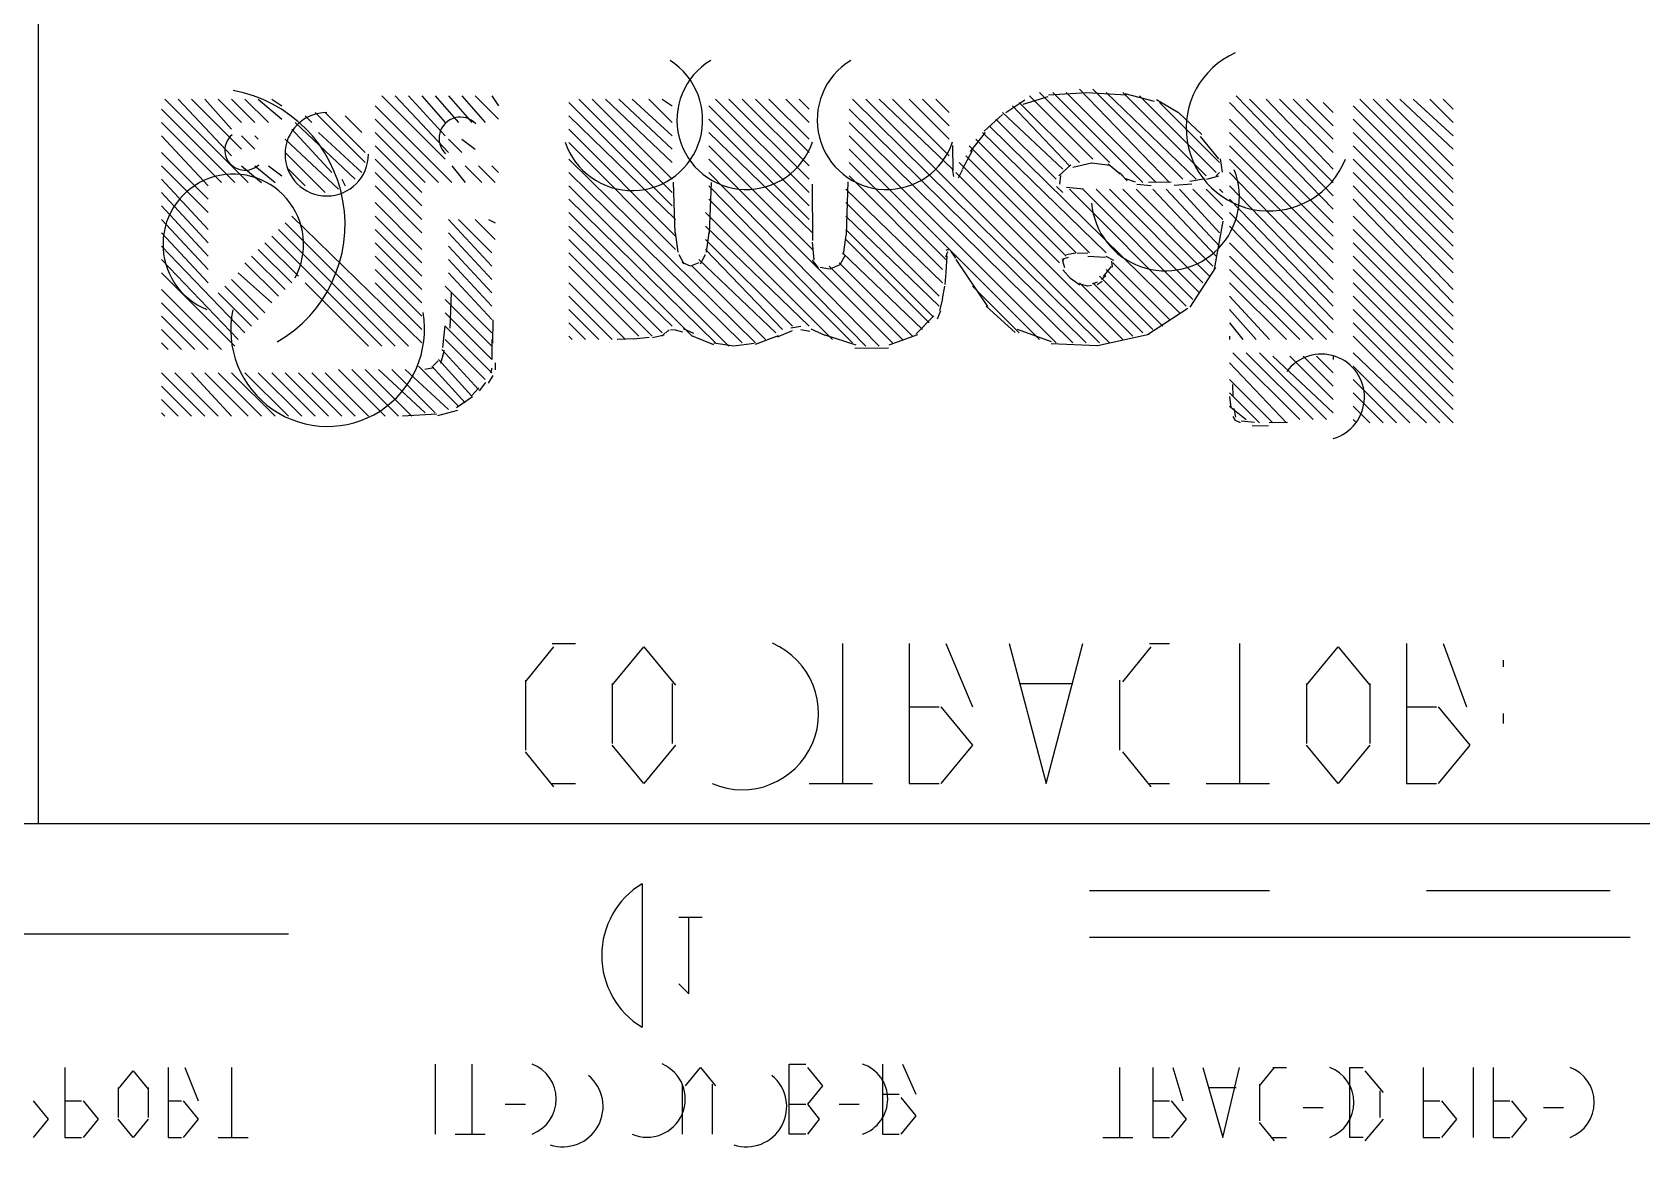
# Model space of a CAD drawing. Header units: millimetres. Extents: x 6 to 1147, y -20 to 811.
# Drawn here: x 762.1 to 819.9, y 736.5 to 776.6 of the extents above; entities that cross this region are included whole.
import ezdxf

# ---------------------------------------------------------------- set-up
doc = ezdxf.new("R2010")
doc.units = ezdxf.units.MM
for name, color, linetype in [('ARCS', 4, 'Continuous'), ('CURVES', 6, 'Continuous'), ('LINES', 7, 'Continuous')]:
    doc.layers.add(name, color=color, linetype=linetype)

msp = doc.modelspace()

# ---------------------------------------------------------------- linework, layer by layer
at = {"layer": 'ARCS'}
for centre, radius, start, end in [((783.64, 773.41), 2.536, 198.20848, 57.38076), ((787.75, 773.41), 2.498, 120.96376, 341.56505), ((792.79, 773.41), 2.498, 120.96376, 341.56505), ((806.53, 773.11), 2.971, 114.1142, 338.07041), ((768.43, 769.66), 4.887, 300.11373, 79.79603), ((772.66, 772.18), 1.5, 90, 0), ((772.66, 772.18), 1.5, 90, 0), ((772.66, 772.18), 1.5, 90, 0), ((777.46, 772.75), 0.764, 43.36342, 226.54816), ((769.72, 772.33), 0.723, 130.10091, 313.2643), ((769.3, 768.94), 2.527, 331.69924, 247.9321), ((802.81, 770.65), 2.662, 184.99374, 21.37062), ((772.69, 765.88), 3.484, 168.21182, 10.0369), ((808.42, 763.45), 1.547, 285.9454, 143.56914), ((787.6, 752.08), 2.742, 246.80141, 66.80141), ((785.56, 743.38), 3.015, 121.1593, 238.8407), ((779.56, 738.22), 1.348, 290.85446, 69.14554), ((781.15, 737.95), 1.446, 251.56505, 50.71059), ((784.18, 738.22), 1.371, 246.80141, 66.80141), ((787.75, 737.95), 1.446, 251.56505, 50.71059), ((791.5, 738.22), 1.328, 288.43495, 71.56505), ((808.24, 738.1), 1.348, 290.85446, 69.14554), ((816.88, 738.1), 1.348, 290.85446, 69.14554)]:
    msp.add_arc(centre, radius, start, end, dxfattribs=at)
at = {"layer": 'CURVES'}
for p, q in [((798.611, 774.31), (799.993, 774.4)), ((799.993, 774.4), (801.408, 774.314)), ((801.357, 774.369), (802.41, 774.089)), ((797.074, 773.679), (797.758, 774.132)), ((797.694, 773.975), (798.597, 774.258)), ((802.492, 774.145), (803.282, 773.677)), ((796.291, 773.008), (796.95, 773.611)), ((803.296, 773.663), (804.127, 772.892)), ((795.799, 772.284), (796.346, 772.963)), ((804.063, 772.815), (804.716, 772.015)), ((795.18, 771.599), (795.164, 772.5)), ((795.523, 771.647), (795.88, 772.314)), ((804.78, 772.014), (804.853, 771.531)), ((795.21, 771.384), (795.16, 771.673)), ((795.508, 771.611), (795.358, 771.316)), ((798.986, 771.405), (799.406, 771.798)), ((799.016, 771.107), (799.05, 771.418)), ((799.486, 771.711), (800.154, 771.877)), ((800.161, 771.877), (800.816, 771.789)), ((800.749, 771.839), (801.181, 771.481)), ((801.44, 771.227), (801.229, 771.436)), ((804.751, 771.524), (804.637, 771.409)), ((785.185, 769.341), (785.123, 771.178)), ((786.476, 771.166), (786.414, 769.329)), ((790.131, 769.074), (790.12, 771.1)), ((791.394, 771.184), (791.33, 769.286)), ((799.121, 770.806), (798.891, 771.019)), ((799.866, 770.92), (799.251, 770.985)), ((801.732, 771.179), (801.39, 771.301)), ((802.304, 771.04), (801.784, 771.088)), ((803.02, 771.182), (802.202, 771.16)), ((803.767, 771.108), (803.131, 771.052)), ((804.242, 771.299), (803.687, 771.201)), ((804.717, 771.396), (804.294, 771.277)), ((804.88, 769.78), (804.56, 768.044)), ((785.293, 768.655), (785.204, 769.365)), ((786.396, 769.364), (786.307, 768.655)), ((791.317, 769.266), (791.225, 768.576)), ((785.514, 768.233), (785.334, 768.563)), ((786.266, 768.563), (786.086, 768.232)), ((790.19, 768.384), (790.12, 769.024)), ((791.303, 768.553), (791.102, 768.21)), ((794.921, 768.487), (794.987, 768.688)), ((794.93, 768.733), (794.977, 768.76)), ((794.935, 767.945), (794.965, 768.525)), ((794.977, 768.76), (795.026, 768.738)), ((795.095, 768.684), (795.261, 768.447)), ((799.259, 768.581), (799.579, 768.631)), ((799.643, 768.624), (800.02, 768.64)), ((800.02, 768.52), (800.662, 768.485)), ((800.665, 768.518), (800.945, 768.367)), ((785.74, 768.16), (785.444, 768.283)), ((786.036, 768.282), (785.74, 768.16)), ((790.336, 768.093), (790.129, 768.374)), ((790.736, 768.045), (790.398, 768.108)), ((791.102, 768.21), (790.753, 768.047)), ((796.433, 766.706), (795.285, 768.396)), ((799.105, 768.414), (799.326, 768.482)), ((799.12, 768.34), (799.158, 768.396)), ((799.198, 768.096), (799.12, 768.34)), ((799.404, 767.719), (799.128, 768.03)), ((800.864, 768.139), (800.58, 767.78)), ((800.879, 768.334), (800.893, 768.125)), ((804.615, 768.104), (803.691, 766.686)), ((794.868, 767.438), (794.788, 766.977)), ((794.917, 767.926), (794.88, 767.492)), ((799.739, 767.472), (799.404, 767.719)), ((800.02, 767.44), (799.747, 767.514)), ((800.157, 767.463), (800.02, 767.44)), ((800.363, 767.583), (800.19, 767.509)), ((800.536, 767.602), (800.354, 767.49)), ((800.671, 767.809), (800.515, 767.677)), ((777.139, 767.207), (777.08, 765.923)), ((794.802, 766.983), (794.695, 766.566)), ((778.637, 766.232), (778.624, 765.392)), ((794.488, 766.376), (793.854, 765.728)), ((794.732, 766.554), (794.608, 766.256)), ((797.413, 765.769), (796.363, 766.717)), ((803.62, 766.635), (802.172, 765.693)), ((776.908, 766.013), (776.816, 765.235)), ((784.796, 765.679), (784.37, 765.586)), ((784.831, 765.763), (784.706, 765.646)), ((784.849, 765.757), (784.97, 765.873)), ((785.024, 765.864), (785.202, 765.875)), ((785.187, 765.868), (785.452, 765.795)), ((785.478, 765.914), (785.845, 765.744)), ((786.581, 765.332), (785.81, 765.643)), ((788.886, 765.652), (788.063, 765.345)), ((788.868, 765.62), (789.403, 765.845)), ((789.348, 765.937), (789.699, 766)), ((789.699, 765.88), (790.027, 765.819)), ((790.069, 765.9), (790.563, 765.676)), ((791.696, 765.319), (790.583, 765.681)), ((793.898, 765.688), (792.864, 765.323)), ((798.712, 765.435), (797.498, 765.882)), ((802.228, 765.696), (800.365, 765.29)), ((776.88, 765.129), (776.748, 764.653)), ((783.739, 765.541), (783.1, 765.52)), ((784.25, 765.596), (783.701, 765.532)), ((787.292, 765.28), (786.574, 765.384)), ((788.021, 765.378), (787.291, 765.28)), ((792.862, 765.213), (791.643, 765.203)), ((800.361, 765.293), (798.708, 765.368)), ((776.505, 764.508), (776.188, 764.441)), ((776.66, 764.752), (776.487, 764.58)), ((778.6, 764.487), (778.553, 764.306)), ((778.717, 764.68), (778.712, 764.436)), ((778.367, 763.979), (778.145, 763.681)), ((778.628, 764.223), (778.468, 763.952)), ((805.254, 763.475), (805.24, 763.9)), ((777.9, 763.46), (777.326, 763.06)), ((778.127, 763.778), (777.867, 763.492)), ((805.174, 763.075), (805.131, 763.468)), ((776.622, 762.835), (775.385, 762.76)), ((777.356, 762.973), (776.644, 762.775)), ((805.328, 762.608), (805.248, 762.751)), ((805.349, 762.73), (805.287, 763.046)), ((805.507, 762.522), (805.328, 762.608)), ((806.017, 762.539), (805.54, 762.58)), ((806.524, 762.4), (805.934, 762.417)), ((807.197, 762.537), (806.537, 762.52)), ((779.8, 753.22), (780.82, 754.48)), ((782.92, 753.1), (784.06, 754.48)), ((784.06, 754.48), (785.2, 753.1)), ((793.6, 754.6), (793.6, 749.56)), ((797.2, 754.6), (798.52, 749.56)), ((798.52, 749.56), (799.84, 754.6)), ((801.28, 753.22), (802.3, 754.48)), ((807.88, 753.1), (809.02, 754.48)), ((809.02, 754.48), (810.16, 753.1)), ((811.48, 754.6), (811.48, 749.56)), ((794.74, 752.32), (795.88, 750.94)), ((812.62, 752.32), (813.76, 750.94)), ((780.82, 749.44), (779.8, 750.7)), ((784.06, 749.56), (782.92, 750.94)), ((785.2, 750.94), (784.06, 749.56)), ((795.88, 750.94), (794.74, 749.56)), ((802.3, 749.44), (801.28, 750.7)), ((809.02, 749.56), (807.88, 750.94)), ((810.16, 750.94), (809.02, 749.56)), ((813.76, 750.94), (812.62, 749.56)), ((793.6, 749.56), (794.68, 749.56)), ((811.48, 749.56), (812.56, 749.56)), ((785.68, 742), (785.68, 744.76)), ((785.32, 742.36), (785.68, 742)), ((763.24, 739.36), (763.24, 736.84)), ((765.16, 738.58), (765.7, 739.24)), ((765.7, 739.24), (766.24, 738.58)), ((766.96, 739.36), (766.96, 736.84)), ((785.56, 738.7), (786.1, 739.36)), ((786.1, 739.36), (786.64, 738.7)), ((789.28, 736.96), (789.28, 739.48)), ((789.94, 739.36), (790.48, 738.7)), ((792.64, 739.48), (792.64, 736.96)), ((802.36, 739.36), (802.36, 736.84)), ((804.16, 739.36), (804.88, 736.84)), ((804.88, 736.84), (805.48, 739.36)), ((806.2, 738.7), (806.74, 739.36)), ((809.44, 736.84), (809.44, 739.36)), ((809.98, 739.24), (810.64, 738.46)), ((812.08, 739.36), (812.08, 736.84)), ((814.6, 739.36), (814.6, 736.84)), ((790.48, 738.7), (789.94, 738.04)), ((762.1, 738.16), (762.64, 737.5)), ((763.9, 738.16), (764.44, 737.5)), ((767.5, 738.16), (768.04, 737.5)), ((789.94, 738.04), (790.36, 737.5)), ((793.3, 738.28), (793.84, 737.62)), ((803.02, 738.16), (803.56, 737.5)), ((812.74, 738.16), (813.28, 737.5)), ((815.26, 738.16), (815.8, 737.5)), ((762.64, 737.5), (762.1, 736.84)), ((764.44, 737.5), (763.9, 736.84)), ((765.7, 736.84), (765.16, 737.5)), ((766.24, 737.5), (765.7, 736.84)), ((768.04, 737.5), (767.5, 736.84)), ((790.36, 737.5), (789.94, 736.96)), ((793.84, 737.62), (793.3, 736.96)), ((803.56, 737.5), (803.02, 736.84)), ((806.74, 736.72), (806.2, 737.38)), ((810.64, 737.5), (809.98, 736.72)), ((813.28, 737.5), (812.74, 736.84)), ((815.8, 737.5), (815.26, 736.84)), ((763.24, 736.84), (763.84, 736.84)), ((766.96, 736.84), (767.44, 736.84)), ((789.88, 736.96), (789.28, 736.96)), ((792.64, 736.96), (793.24, 736.96)), ((802.36, 736.84), (802.96, 736.84)), ((809.92, 736.84), (809.44, 736.84)), ((812.08, 736.84), (812.68, 736.84)), ((814.6, 736.84), (815.2, 736.84))]:
    msp.add_line(p, q, dxfattribs=at)
at = {"layer": 'LINES'}
for p, q in [((762.28, 802.48), (762.28, 748.12)), ((798.28, 774.4), (800.8, 771.88)), ((798.76, 774.4), (802, 771.16)), ((799.24, 774.4), (802.48, 771.16)), ((799.72, 774.52), (802.96, 771.16)), ((800.2, 774.52), (803.44, 771.28)), ((800.68, 774.4), (803.92, 771.28)), ((801.28, 774.4), (804.28, 771.4)), ((766.72, 773.8), (769.36, 771.16)), ((766.84, 774.16), (769.84, 771.16)), ((767.32, 774.16), (769.24, 772.12)), ((767.8, 774.16), (769.6, 772.36)), ((768.28, 774.16), (769.24, 773.08)), ((768.76, 774.16), (769.6, 773.32)), ((769.24, 774.16), (770.08, 773.32)), ((769.72, 774.16), (770.56, 773.32)), ((770.2, 774.16), (771.04, 773.44)), ((770.68, 774.16), (771.04, 773.92)), ((774.4, 773.92), (777.16, 771.16)), ((774.64, 774.28), (776.92, 772)), ((775.12, 774.28), (777.04, 772.24)), ((775.6, 774.28), (776.92, 772.84)), ((776.08, 774.28), (776.92, 773.32)), ((776.56, 774.28), (777.4, 773.32)), ((777.04, 774.28), (777.88, 773.32)), ((777.52, 774.28), (778.36, 773.32)), ((778, 774.28), (778.84, 773.44)), ((778.6, 774.28), (778.84, 773.92)), ((781.36, 774.04), (785.08, 770.32)), ((781.72, 774.16), (785.08, 770.8)), ((782.2, 774.16), (785.08, 771.28)), ((782.68, 774.16), (785.08, 771.88)), ((783.16, 774.16), (785.08, 772.36)), ((783.64, 774.16), (785.08, 772.84)), ((784.24, 774.16), (785.08, 773.32)), ((784.72, 774.16), (785.08, 773.92)), ((786.4, 773.92), (790, 770.32)), ((786.64, 774.16), (790, 770.8)), ((787.12, 774.16), (790, 771.28)), ((787.6, 774.16), (790, 771.76)), ((788.08, 774.16), (790, 772.24)), ((788.56, 774.16), (790, 772.72)), ((789.16, 774.16), (790, 773.32)), ((789.64, 774.16), (790, 773.8)), ((791.44, 773.8), (799.96, 765.4)), ((791.56, 774.16), (800.44, 765.4)), ((792.04, 774.16), (800.8, 765.4)), ((792.52, 774.16), (795.16, 771.64)), ((793, 774.16), (795.04, 772.12)), ((793.6, 774.16), (795.04, 772.72)), ((794.08, 774.16), (795.04, 773.2)), ((794.56, 774.16), (795.04, 773.68)), ((795.04, 774.16), (795.04, 774.16)), ((797.32, 773.92), (799.36, 771.76)), ((797.56, 774.04), (799.72, 771.88)), ((797.92, 774.28), (800.2, 772)), ((801.88, 774.28), (804.64, 771.52)), ((802.6, 774.04), (804.76, 771.88)), ((805.12, 774.04), (808.84, 770.2)), ((805.36, 774.28), (808.84, 770.68)), ((805.84, 774.16), (808.84, 771.16)), ((806.44, 774.16), (808.84, 771.64)), ((806.92, 774.16), (808.84, 772.24)), ((807.4, 774.16), (808.84, 772.72)), ((807.88, 774.16), (808.84, 773.2)), ((808.48, 774.04), (808.84, 773.68)), ((809.56, 773.92), (813.16, 770.32)), ((809.8, 774.16), (813.16, 770.8)), ((810.28, 774.16), (813.16, 771.28)), ((810.76, 774.16), (813.16, 771.76)), ((811.24, 774.16), (813.16, 772.36)), ((811.72, 774.16), (813.16, 772.84)), ((812.32, 774.16), (813.16, 773.32)), ((812.8, 774.16), (813.16, 773.8)), ((766.72, 773.32), (768.88, 771.16)), ((771.52, 773.32), (773.68, 771.28)), ((771.88, 773.56), (772.12, 773.32)), ((772.24, 773.68), (774.04, 771.88)), ((772.6, 773.68), (774.04, 772.24)), ((773.32, 773.56), (773.92, 772.96)), ((774.4, 773.44), (776.68, 771.16)), ((781.36, 773.56), (785.2, 769.84)), ((786.4, 773.44), (790, 769.84)), ((791.44, 773.32), (799.48, 765.4)), ((796.48, 773.2), (803.32, 766.48)), ((796.72, 773.44), (798.88, 771.28)), ((796.96, 773.68), (799.12, 771.64)), ((805.12, 773.44), (808.84, 769.72)), ((809.56, 773.44), (813.16, 769.84)), ((766.72, 772.84), (768.4, 771.04)), ((769.6, 772.84), (770.08, 772.36)), ((770.08, 772.84), (770.2, 772.72)), ((771.16, 772.72), (773.08, 770.92)), ((771.4, 773.08), (772.84, 771.52)), ((772.36, 772.96), (773.92, 771.52)), ((774.4, 772.96), (776.2, 771.16)), ((777.04, 772.72), (777.52, 772.24)), ((777.52, 772.72), (778, 772.36)), ((781.36, 773.08), (785.2, 769.24)), ((781.36, 772.6), (785.2, 768.76)), ((786.4, 772.96), (790.12, 769.36)), ((791.44, 772.84), (798.88, 765.4)), ((796, 772.72), (800.08, 768.64)), ((796.24, 772.96), (800.68, 768.64)), ((805.12, 772.96), (808.84, 769.24)), ((809.56, 772.96), (813.16, 769.36)), ((766.72, 772.24), (768.4, 770.56)), ((771.16, 772.24), (772.6, 770.8)), ((774.4, 772.48), (776.08, 770.8)), ((774.4, 772), (776.08, 770.32)), ((781.36, 772), (788.08, 765.4)), ((786.4, 772.48), (790.12, 768.76)), ((786.4, 772), (793, 765.4)), ((791.44, 772.36), (798.28, 765.52)), ((795.64, 772.12), (799.24, 768.52)), ((795.76, 772.48), (799.6, 768.64)), ((805.12, 772.48), (808.84, 768.76)), ((805.12, 772), (808.84, 768.28)), ((809.56, 772.48), (813.16, 768.88)), ((809.56, 772), (813.16, 768.4)), ((766.72, 771.76), (768.4, 770.08)), ((769.6, 771.76), (770.32, 771.16)), ((770.08, 771.76), (770.8, 771.16)), ((770.56, 771.76), (771.04, 771.4)), ((771.28, 771.64), (771.88, 771.04)), ((774.4, 771.52), (776.08, 769.84)), ((777.16, 771.76), (777.64, 771.16)), ((777.64, 771.76), (778.24, 771.16)), ((778.12, 771.76), (778.72, 771.16)), ((778.6, 771.76), (778.84, 771.52)), ((781.36, 771.52), (787.6, 765.4)), ((786.4, 771.52), (792.52, 765.28)), ((791.44, 771.88), (794.92, 768.4)), ((795.28, 771.52), (801.28, 765.52)), ((795.4, 771.88), (799, 768.28)), ((801.16, 771.52), (801.28, 771.4)), ((805.12, 771.52), (808.84, 767.68)), ((809.56, 771.52), (813.16, 767.92)), ((766.72, 771.28), (768.4, 769.48)), ((773.2, 771.28), (773.32, 771.04)), ((774.4, 771.04), (776.08, 769.36)), ((781.36, 771.04), (787.12, 765.28)), ((786.4, 771.04), (792.04, 765.28)), ((791.32, 770.92), (794.8, 767.56)), ((791.44, 771.4), (794.8, 768.04)), ((795.16, 771.4), (795.16, 771.4)), ((799.36, 770.92), (803.56, 766.72)), ((799.84, 770.92), (803.8, 766.96)), ((800.32, 770.92), (804.04, 767.2)), ((800.8, 770.92), (804.16, 767.56)), ((801.28, 770.92), (804.4, 767.8)), ((801.76, 770.92), (804.52, 768.16)), ((802.36, 770.92), (804.64, 768.52)), ((802.84, 770.92), (804.76, 768.88)), ((803.32, 770.92), (804.76, 769.36)), ((803.8, 770.92), (804.88, 769.84)), ((804.28, 770.92), (804.88, 770.32)), ((804.76, 770.92), (804.88, 770.8)), ((805.12, 771.04), (808.84, 767.2)), ((809.56, 771.04), (813.16, 767.32)), ((766.72, 770.8), (768.4, 769)), ((766.72, 770.32), (768.4, 768.52)), ((774.4, 770.44), (776.08, 768.76)), ((781.36, 770.56), (786.64, 765.4)), ((786.4, 770.56), (791.56, 765.4)), ((791.32, 770.44), (794.68, 767.08)), ((805.12, 770.56), (808.84, 766.72)), ((809.56, 770.56), (813.16, 766.84)), ((766.72, 769.84), (768.4, 768.04)), ((771.16, 769.72), (775.6, 765.28)), ((771.4, 769.96), (776.08, 765.4)), ((774.4, 769.96), (776.08, 768.28)), ((777.04, 769.84), (778.6, 768.16)), ((777.4, 769.84), (778.6, 768.64)), ((778, 769.84), (778.72, 769.12)), ((778.48, 769.84), (778.72, 769.72)), ((781.36, 770.08), (785.8, 765.64)), ((786.28, 770.08), (790.84, 765.52)), ((791.32, 769.96), (794.68, 766.72)), ((805.12, 770.08), (808.84, 766.24)), ((809.56, 769.96), (813.16, 766.36)), ((766.72, 769.36), (768.4, 767.56)), ((770.68, 769.24), (774.64, 765.28)), ((770.92, 769.48), (775.12, 765.28)), ((774.4, 769.48), (776.08, 767.8)), ((777.04, 769.36), (778.6, 767.68)), ((781.36, 769.6), (785.08, 766)), ((781.36, 769.12), (784.72, 765.76)), ((786.28, 769.6), (790, 766)), ((786.28, 769.12), (789.4, 766)), ((791.32, 769.48), (794.44, 766.36)), ((791.32, 769.12), (794.32, 766.12)), ((805.12, 769.6), (808.84, 765.76)), ((809.56, 769.48), (813.16, 765.88)), ((766.72, 768.88), (769.72, 765.76)), ((769.96, 768.52), (771.16, 767.32)), ((770.2, 768.76), (771.4, 767.56)), ((770.44, 769), (771.64, 767.8)), ((774.4, 769), (776.08, 767.32)), ((774.4, 768.52), (776.08, 766.84)), ((777.04, 768.88), (778.6, 767.2)), ((781.36, 768.64), (784.36, 765.64)), ((786.28, 768.76), (789.04, 765.88)), ((791.2, 768.64), (794.08, 765.88)), ((805.12, 769), (808.6, 765.52)), ((805.12, 768.52), (808.12, 765.52)), ((809.56, 769), (813.16, 765.4)), ((809.56, 768.52), (813.16, 764.92)), ((766.72, 768.4), (769.48, 765.52)), ((769.72, 768.28), (770.92, 767.08)), ((774.4, 768.04), (776.08, 766.36)), ((777.04, 768.4), (778.6, 766.72)), ((781.36, 768.16), (783.88, 765.64)), ((785.8, 768.16), (788.44, 765.52)), ((786.04, 768.4), (788.8, 765.76)), ((790.72, 768.16), (793.36, 765.52)), ((791.08, 768.28), (793.72, 765.64)), ((800.68, 768.04), (802.72, 766)), ((800.92, 768.28), (802.96, 766.24)), ((805.12, 768.04), (807.64, 765.52)), ((809.56, 768.04), (813.16, 764.44)), ((766.72, 767.92), (769.36, 765.28)), ((769, 767.44), (770.2, 766.24)), ((769.24, 767.68), (770.44, 766.48)), ((769.48, 767.92), (770.68, 766.84)), ((771.88, 767.56), (774.16, 765.28)), ((774.4, 767.56), (776.08, 765.88)), ((776.92, 767.44), (778.6, 765.76)), ((777.04, 767.92), (778.6, 766.24)), ((781.36, 767.56), (783.4, 765.52)), ((795.88, 767.44), (797.56, 765.76)), ((799.72, 767.56), (801.64, 765.64)), ((800.2, 767.56), (802, 765.76)), ((800.44, 767.8), (802.36, 765.88)), ((805.12, 767.56), (807.16, 765.52)), ((809.56, 767.56), (813.16, 763.96)), ((766.72, 767.32), (768.88, 765.16)), ((766.72, 766.84), (768.4, 765.16)), ((768.76, 767.2), (769.96, 766)), ((776.92, 766.96), (778.6, 765.28)), ((781.36, 767.08), (782.92, 765.52)), ((805.12, 767.08), (806.56, 765.52)), ((809.56, 767.08), (813.16, 763.48)), ((766.72, 766.36), (767.92, 765.16)), ((776.92, 766.48), (778.6, 764.8)), ((781.36, 766.6), (782.44, 765.52)), ((805.12, 766.6), (806.08, 765.52)), ((809.56, 766.6), (813.16, 763)), ((766.72, 765.88), (767.44, 765.16)), ((776.92, 766), (778.6, 764.32)), ((781.36, 766.12), (781.96, 765.52)), ((781.36, 765.64), (781.48, 765.52)), ((805.12, 766.12), (805.6, 765.52)), ((805.12, 765.64), (805.12, 765.52)), ((809.56, 766.12), (813.16, 762.52)), ((809.56, 765.64), (812.68, 762.52)), ((766.72, 765.4), (766.96, 765.16)), ((776.8, 765.16), (778.12, 763.72)), ((776.92, 765.52), (778.36, 764.08)), ((778.6, 765.52), (778.6, 764.8)), ((775.96, 764.56), (777.4, 763.12)), ((776.44, 764.56), (777.64, 763.24)), ((776.68, 764.8), (777.88, 763.48)), ((805.12, 764.68), (807.16, 762.52)), ((805.24, 765.04), (807.64, 762.64)), ((805.72, 765.04), (808.12, 762.64)), ((806.2, 765.04), (808.6, 762.64)), ((806.68, 764.92), (808.84, 762.88)), ((807.28, 764.92), (808.84, 763.36)), ((807.76, 764.92), (808.84, 763.84)), ((808.24, 764.92), (808.84, 764.32)), ((808.84, 764.92), (808.84, 764.8)), ((809.56, 765.04), (812.2, 762.52)), ((809.56, 764.56), (811.6, 762.52)), ((766.72, 764.32), (768.28, 762.76)), ((767.2, 764.32), (768.76, 762.76)), ((767.8, 764.32), (769.24, 762.76)), ((768.28, 764.32), (769.84, 762.76)), ((768.76, 764.32), (770.32, 762.76)), ((769.24, 764.32), (770.8, 762.76)), ((769.72, 764.32), (771.28, 762.76)), ((770.2, 764.32), (771.76, 762.76)), ((770.68, 764.32), (772.24, 762.76)), ((771.16, 764.32), (772.72, 762.76)), ((771.64, 764.32), (773.2, 762.76)), ((772.12, 764.32), (773.68, 762.76)), ((772.6, 764.32), (774.16, 762.76)), ((773.08, 764.44), (774.76, 762.76)), ((773.56, 764.44), (775.24, 762.76)), ((774.04, 764.44), (775.72, 762.76)), ((774.52, 764.44), (776.2, 762.88)), ((775, 764.44), (776.56, 762.88)), ((775.48, 764.44), (777.04, 763)), ((805.12, 764.08), (806.68, 762.52)), ((809.56, 764.08), (811.12, 762.52)), ((766.72, 763.84), (767.8, 762.76)), ((766.72, 763.36), (767.32, 762.76)), ((805.12, 763.6), (806.2, 762.52)), ((809.56, 763.6), (810.64, 762.52)), ((766.72, 762.88), (766.84, 762.76)), ((805.12, 763.12), (805.72, 762.64)), ((809.56, 763.12), (810.16, 762.52)), ((809.56, 762.64), (809.68, 762.52)), ((780.76, 754.6), (781.6, 754.6)), ((791.2, 754.6), (791.2, 749.56)), ((794.92, 754.6), (795.88, 752.32)), ((802.24, 754.6), (802.96, 754.6)), ((805.48, 754.6), (805.48, 749.56)), ((812.8, 754.6), (813.64, 752.32)), ((814.96, 754), (814.96, 753.76)), ((779.8, 753.28), (779.8, 750.76)), ((782.92, 753.16), (782.92, 751)), ((785.08, 753.16), (785.08, 751)), ((797.56, 753.16), (799.48, 753.16)), ((801.16, 753.28), (801.16, 750.76)), ((807.88, 753.16), (807.88, 751)), ((810.16, 753.16), (810.16, 751)), ((793.6, 752.32), (794.68, 752.32)), ((811.48, 752.32), (812.56, 752.32)), ((814.96, 752.08), (814.96, 751.72)), ((780.76, 749.56), (781.6, 749.56)), ((790, 749.56), (792.28, 749.56)), ((802.24, 749.56), (802.96, 749.56)), ((804.28, 749.56), (806.56, 749.56)), ((52.24, 748.12), (1137.16, 748.12)), ((784, 745.96), (784, 740.8)), ((800.08, 745.72), (806.56, 745.72)), ((812.2, 745.72), (818.8, 745.72)), ((785.32, 744.76), (786.16, 744.76)), ((751.6, 744.16), (771.28, 744.16)), ((800.08, 744.04), (819.52, 744.04)), ((767.56, 739.36), (768.04, 738.16)), ((769.24, 739.36), (769.24, 736.84)), ((776.56, 739.48), (776.56, 736.96)), ((777.88, 739.48), (777.88, 736.96)), ((789.28, 739.48), (789.88, 739.48)), ((793.36, 739.48), (793.84, 738.4)), ((801.16, 739.36), (801.16, 736.84)), ((803.08, 739.36), (803.44, 738.16)), ((806.68, 739.36), (807.16, 739.36)), ((809.44, 739.36), (809.92, 739.36)), ((813.88, 739.36), (813.88, 736.84)), ((765.16, 738.64), (765.16, 737.56)), ((766.24, 738.64), (766.24, 737.56)), ((785.44, 738.76), (785.44, 736.96)), ((786.52, 738.76), (786.52, 736.96)), ((804.4, 738.64), (805.36, 738.64)), ((806.2, 738.76), (806.2, 737.44)), ((810.52, 738.52), (810.52, 737.56)), ((763.24, 738.16), (763.84, 738.16)), ((766.96, 738.16), (767.44, 738.16)), ((779.08, 738.04), (779.8, 738.04)), ((789.28, 738.04), (789.88, 738.04)), ((791.08, 738.04), (791.8, 738.04)), ((792.64, 738.4), (793.24, 738.4)), ((802.36, 738.16), (802.96, 738.16)), ((807.76, 737.92), (808.48, 737.92)), ((812.08, 738.16), (812.68, 738.16)), ((814.6, 738.16), (815.2, 738.16)), ((816.4, 737.92), (817.12, 737.92)), ((768.76, 736.84), (769.84, 736.84)), ((777.28, 736.96), (778.36, 736.96)), ((800.56, 736.84), (801.64, 736.84)), ((806.68, 736.84), (807.16, 736.84))]:
    msp.add_line(p, q, dxfattribs=at)

doc.saveas('drawing.dxf')
